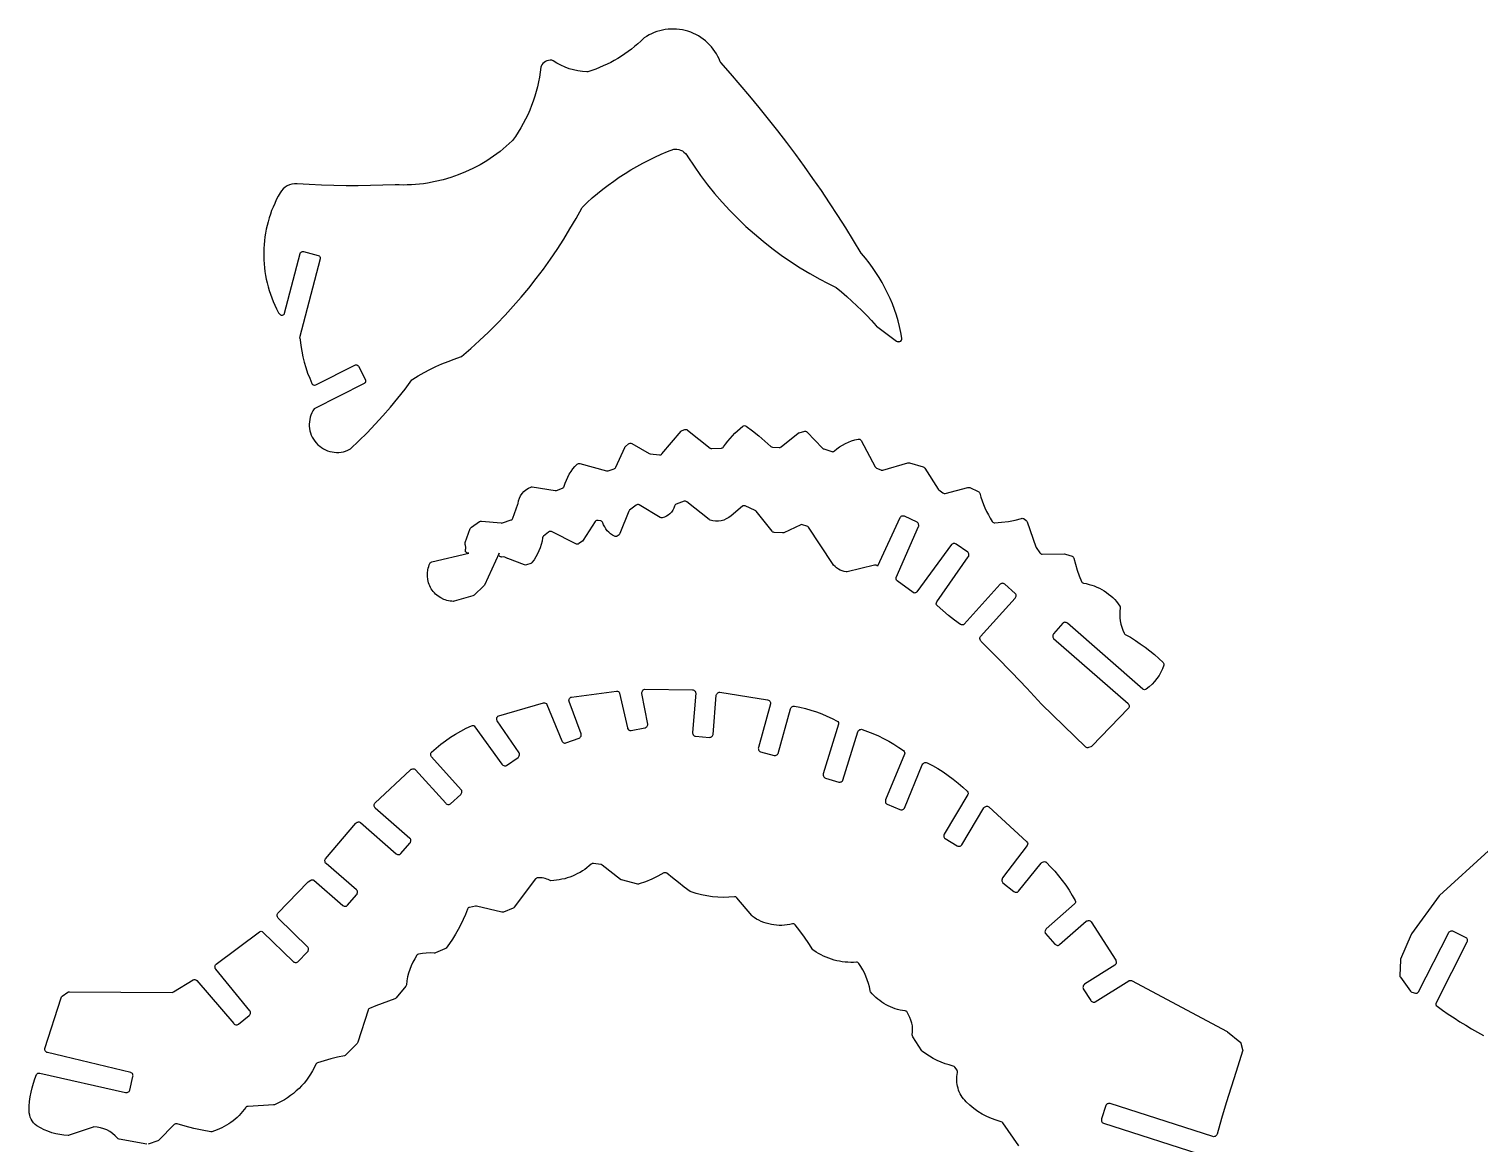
# Model space of a CAD drawing. Header units: millimetres. Extents: x -589 to -2, y 2 to 749.
# Drawn here: x -577.6 to -366.5, y 566.7 to 728.9 of the extents above; entities that cross this region are included whole.
import ezdxf

# ---------------------------------------------------------------- set-up
doc = ezdxf.new("R2010")
doc.units = ezdxf.units.MM
doc.header["$MEASUREMENT"] = 0

msp = doc.modelspace()

# ---------------------------------------------------------------- linework, layer by layer
for points in [[(-477.06, 724.16), (-477.22, 724.56), (-477.4, 724.93), (-477.6, 725.3), (-477.82, 725.65), (-478.06, 725.99), (-478.32, 726.32), (-478.6, 726.63), (-478.89, 726.92), (-479.2, 727.19), (-479.52, 727.45), (-479.86, 727.69), (-480.21, 727.91), (-480.58, 728.11), (-480.96, 728.29), (-481.34, 728.45), (-481.74, 728.59), (-482.15, 728.7), (-482.56, 728.79), (-482.98, 728.86), (-483.39, 728.9), (-483.81, 728.92), (-484.22, 728.92), (-484.63, 728.89), (-485.04, 728.84), (-485.45, 728.76), (-485.85, 728.67), (-486.25, 728.55), (-486.64, 728.41), (-487.03, 728.24), (-487.4, 728.05), (-487.77, 727.85), (-488.12, 727.62), (-488.17, 727.57), (-488.6, 727.15), (-489.05, 726.75), (-489.5, 726.36), (-489.97, 725.99), (-490.45, 725.63), (-490.94, 725.29), (-491.43, 724.96), (-491.94, 724.64), (-492.46, 724.35), (-492.98, 724.06), (-493.52, 723.79), (-494.06, 723.54), (-494.61, 723.31), (-495.16, 723.09), (-495.73, 722.89), (-496.3, 722.7), (-496.44, 722.69), (-497.09, 722.74), (-497.75, 722.83), (-498.39, 722.96), (-499.02, 723.15), (-499.63, 723.37), (-500.23, 723.64), (-500.81, 723.95), (-501.37, 724.3), (-501.47, 724.34), (-501.56, 724.37), (-501.8, 724.37), (-502.04, 724.34), (-502.26, 724.27), (-502.47, 724.17), (-502.67, 724.05), (-502.84, 723.89), (-502.99, 723.71), (-503.11, 723.51), (-503.16, 723.37), (-503.25, 722.65), (-503.36, 721.93), (-503.49, 721.22), (-503.65, 720.52), (-503.82, 719.82), (-504.03, 719.13), (-504.25, 718.44), (-504.5, 717.77), (-504.77, 717.1), (-505.06, 716.44), (-505.38, 715.79), (-505.71, 715.15), (-506.07, 714.52), (-506.45, 713.91), (-506.85, 713.3), (-507.27, 712.71), (-507.31, 712.67), (-507.74, 712.27), (-508.18, 711.87), (-508.63, 711.49), (-509.09, 711.12), (-509.55, 710.76), (-510.03, 710.41), (-510.51, 710.08), (-511, 709.76), (-512, 709.16), (-513.03, 708.61), (-514.09, 708.12), (-515.16, 707.68), (-516.26, 707.3), (-517.38, 706.97), (-518.51, 706.71), (-519.66, 706.49), (-520.24, 706.41), (-520.82, 706.34), (-521.41, 706.29), (-521.99, 706.25), (-522.58, 706.23), (-523.17, 706.22), (-523.76, 706.23), (-524.36, 706.25), (-526.14, 706.18), (-527.92, 706.13), (-529.71, 706.12), (-531.5, 706.12), (-533.28, 706.15), (-535.06, 706.21), (-536.85, 706.29), (-538.63, 706.4), (-539, 706.39), (-539.36, 706.33), (-539.71, 706.23), (-540.04, 706.08), (-540.35, 705.89), (-540.63, 705.66), (-540.88, 705.39), (-541.1, 705.09), (-541.38, 704.58), (-541.64, 704.07), (-541.88, 703.55), (-542.11, 703.02), (-542.32, 702.49), (-542.51, 701.96), (-542.68, 701.42), (-542.84, 700.87), (-542.98, 700.33), (-543.1, 699.78), (-543.21, 699.22), (-543.29, 698.67), (-543.36, 698.11), (-543.41, 697.55), (-543.45, 696.99), (-543.47, 696.43), (-543.47, 695.87), (-543.45, 695.31), (-543.41, 694.75), (-543.36, 694.19), (-543.29, 693.63), (-543.2, 693.07), (-543.1, 692.52), (-542.98, 691.97), (-542.84, 691.42), (-542.68, 690.87), (-542.5, 690.33), (-542.31, 689.8), (-542.1, 689.26), (-541.87, 688.74), (-541.63, 688.22), (-541.36, 687.7), (-541.31, 687.64), (-541.12, 687.41), (-541.05, 687.34), (-540.95, 687.29), (-540.85, 687.26), (-540.73, 687.27), (-540.63, 687.31), (-540.54, 687.37), (-540.47, 687.46), (-540.43, 687.56), (-538.18, 696.24), (-538.1, 696.39), (-537.99, 696.5), (-537.83, 696.54), (-537.67, 696.53), (-535.56, 695.98), (-535.41, 695.91), (-535.35, 695.86), (-535.3, 695.79), (-535.27, 695.72), (-535.25, 695.64), (-535.25, 695.57), (-535.27, 695.49), (-538.28, 683.96), (-538.24, 683.91), (-538.18, 683.81), (-538.15, 683.7), (-538.06, 682.87), (-537.93, 682.05), (-537.77, 681.24), (-537.57, 680.44), (-537.34, 679.65), (-537.08, 678.86), (-536.78, 678.09), (-536.45, 677.33), (-536.41, 677.26), (-536.36, 677.2), (-536.3, 677.15), (-536.22, 677.12), (-536.15, 677.1), (-536.07, 677.09), (-535.91, 677.13), (-530.21, 680.02), (-530.14, 680.05), (-530.06, 680.06), (-529.98, 680.06), (-529.91, 680.05), (-529.77, 679.97), (-529.72, 679.92), (-529.67, 679.85), (-528.68, 677.89), (-528.65, 677.81), (-528.64, 677.73), (-528.66, 677.58), (-528.73, 677.45), (-528.79, 677.4), (-528.85, 677.36), (-536.14, 673.65), (-536.32, 673.36), (-536.48, 673.06), (-536.61, 672.75), (-536.71, 672.43), (-536.78, 672.1), (-536.83, 671.77), (-536.85, 671.44), (-536.84, 671.11), (-536.81, 670.78), (-536.75, 670.46), (-536.66, 670.14), (-536.55, 669.83), (-536.41, 669.52), (-536.24, 669.23), (-536.05, 668.95), (-535.83, 668.68), (-535.59, 668.43), (-535.33, 668.2), (-535.06, 668), (-534.78, 667.82), (-534.48, 667.67), (-534.17, 667.55), (-533.85, 667.45), (-533.53, 667.37), (-533.2, 667.33), (-532.87, 667.31), (-532.54, 667.31), (-532.21, 667.35), (-531.88, 667.41), (-531.55, 667.5), (-531.23, 667.62), (-530.92, 667.77), (-530.84, 667.82), (-529.63, 668.99), (-528.44, 670.18), (-527.27, 671.4), (-526.14, 672.64), (-525.04, 673.91), (-523.96, 675.21), (-522.91, 676.53), (-521.9, 677.87), (-521.8, 677.96), (-520.98, 678.47), (-520.14, 678.94), (-519.29, 679.39), (-518.42, 679.81), (-517.54, 680.2), (-516.65, 680.56), (-515.74, 680.9), (-514.83, 681.2), (-514.69, 681.28), (-513.36, 682.42), (-512.06, 683.59), (-510.79, 684.79), (-509.55, 686.02), (-508.34, 687.28), (-507.16, 688.57), (-506.01, 689.89), (-504.9, 691.23), (-503.82, 692.6), (-502.77, 693.99), (-501.75, 695.41), (-500.77, 696.86), (-499.82, 698.33), (-498.91, 699.82), (-498.03, 701.33), (-497.19, 702.87), (-497.13, 702.97), (-496.41, 703.66), (-495.67, 704.33), (-494.91, 704.98), (-494.14, 705.6), (-493.35, 706.21), (-492.55, 706.8), (-491.73, 707.36), (-490.9, 707.9), (-490.06, 708.42), (-489.2, 708.92), (-488.33, 709.4), (-487.45, 709.85), (-486.55, 710.29), (-485.64, 710.69), (-484.73, 711.08), (-483.8, 711.44), (-483.66, 711.46), (-483.36, 711.45), (-483.08, 711.4), (-482.81, 711.3), (-482.55, 711.17), (-482.32, 711.01), (-482.11, 710.81), (-481.93, 710.58), (-481.78, 710.33), (-480.86, 708.94), (-479.9, 707.59), (-478.9, 706.27), (-477.86, 704.99), (-476.78, 703.73), (-475.66, 702.52), (-474.5, 701.34), (-473.31, 700.2), (-472.08, 699.1), (-470.82, 698.03), (-469.52, 697.01), (-468.19, 696.02), (-466.83, 695.08), (-465.44, 694.18), (-464.02, 693.33), (-462.57, 692.51), (-461.43, 691.92), (-460.28, 691.34), (-460.19, 691.31), (-459.41, 690.66), (-458.64, 690), (-457.89, 689.33), (-457.15, 688.64), (-456.43, 687.94), (-455.72, 687.22), (-455.02, 686.49), (-454.34, 685.75), (-454.29, 685.7), (-451.38, 683.49), (-451.3, 683.45), (-451.22, 683.43), (-451.13, 683.42), (-451.04, 683.43), (-450.89, 683.46), (-450.76, 683.52), (-450.66, 683.63), (-450.6, 683.77), (-450.6, 683.92), (-450.76, 684.77), (-450.95, 685.62), (-451.17, 686.46), (-451.42, 687.28), (-451.7, 688.1), (-452, 688.91), (-452.33, 689.7), (-452.69, 690.49), (-453.08, 691.26), (-453.49, 692.01), (-453.93, 692.76), (-454.39, 693.48), (-454.88, 694.2), (-455.39, 694.89), (-455.93, 695.57), (-456.5, 696.23), (-456.55, 696.29), (-457.66, 698.14), (-458.79, 699.98), (-459.95, 701.8), (-461.13, 703.61), (-462.33, 705.4), (-463.55, 707.17), (-464.8, 708.93), (-466.07, 710.68), (-467.36, 712.41), (-468.67, 714.12), (-470, 715.81), (-471.36, 717.49), (-472.73, 719.15), (-474.13, 720.8), (-475.54, 722.43), (-476.98, 724.04), (-477.06, 724.16)], [(-513.41, 656.22), (-513.35, 656.33), (-513.26, 656.42), (-512.06, 657.24), (-511.93, 657.28), (-511.79, 657.29), (-508.9, 657.04), (-508.81, 657.03), (-508.72, 657.05), (-507.47, 657.48), (-507.39, 657.51), (-507.32, 657.57), (-507.26, 657.63), (-507.22, 657.72), (-506.49, 659.77), (-506.46, 659.86), (-506.4, 660.26), (-506.27, 660.64), (-506.1, 661), (-505.88, 661.33), (-505.61, 661.62), (-505.31, 661.88), (-504.97, 662.09), (-504.6, 662.25), (-504.5, 662.28), (-504.4, 662.28), (-501.06, 661.76), (-500.95, 661.76), (-500.85, 661.79), (-499.99, 662.13), (-499.9, 662.17), (-499.83, 662.23), (-499.78, 662.3), (-499.75, 662.39), (-499.61, 662.84), (-499.44, 663.29), (-499.24, 663.71), (-499.01, 664.13), (-498.76, 664.52), (-498.48, 664.9), (-498.18, 665.26), (-497.85, 665.6), (-497.76, 665.66), (-497.66, 665.7), (-497.56, 665.71), (-497.46, 665.69), (-493.6, 664.62), (-493.48, 664.61), (-493.36, 664.63), (-492.48, 664.92), (-492.41, 664.96), (-492.34, 665), (-492.29, 665.06), (-492.24, 665.14), (-490.95, 668), (-490.91, 668.08), (-490.85, 668.15), (-490.39, 668.55), (-490.28, 668.62), (-490.16, 668.65), (-490.04, 668.64), (-489.92, 668.59), (-487.39, 667.13), (-487.23, 667.08), (-485.89, 666.94), (-485.79, 666.94), (-485.69, 666.97), (-485.61, 667.01), (-485.54, 667.08), (-482.74, 670.38), (-482.66, 670.44), (-482.58, 670.49), (-482.21, 670.62), (-482.11, 670.64), (-482.01, 670.64), (-481.91, 670.62), (-481.82, 670.57), (-478.53, 667.93), (-478.4, 667.87), (-478.33, 667.86), (-478.25, 667.86), (-476.87, 667.95), (-476.78, 667.96), (-476.7, 667.99), (-476.62, 668.04), (-476.57, 668.11), (-476.27, 668.53), (-475.95, 668.95), (-475.62, 669.35), (-475.28, 669.73), (-474.92, 670.1), (-474.54, 670.46), (-474.16, 670.8), (-473.76, 671.13), (-473.64, 671.2), (-473.51, 671.22), (-473.38, 671.2), (-473.27, 671.15), (-472.34, 670.44), (-471.43, 669.71), (-470.55, 668.95), (-469.69, 668.17), (-469.58, 668.1), (-469.45, 668.06), (-468.48, 668), (-468.33, 668.02), (-468.26, 668.05), (-468.2, 668.1), (-465.73, 670.1), (-465.66, 670.15), (-465.58, 670.18), (-464.76, 670.38), (-464.66, 670.39), (-464.56, 670.37), (-464.46, 670.33), (-464.38, 670.26), (-462.15, 667.91), (-462.08, 667.85), (-461.99, 667.81), (-460.83, 667.43), (-460.73, 667.41), (-460.62, 667.42), (-460.53, 667.46), (-460.44, 667.52), (-460.06, 667.83), (-459.67, 668.11), (-459.25, 668.37), (-458.82, 668.6), (-458.38, 668.8), (-457.93, 668.98), (-457.46, 669.13), (-456.99, 669.24), (-456.86, 669.25), (-456.73, 669.22), (-456.63, 669.15), (-456.55, 669.04), (-454.49, 665.21), (-454.41, 665.11), (-454.3, 665.04), (-453.7, 664.76), (-453.63, 664.73), (-453.56, 664.72), (-453.41, 664.73), (-449.76, 665.79), (-449.64, 665.81), (-449.53, 665.79), (-447.5, 665.19), (-447.43, 665.16), (-447.36, 665.13), (-447.26, 665.02), (-445.35, 661.97), (-445.26, 661.87), (-444.64, 661.41), (-444.56, 661.36), (-444.48, 661.33), (-444.39, 661.32), (-444.3, 661.33), (-441.01, 662.19), (-440.88, 662.21), (-440.75, 662.18), (-439.5, 661.61), (-439.42, 661.57), (-439.35, 661.51), (-439.3, 661.44), (-439.26, 661.36), (-439.11, 660.81), (-438.94, 660.28), (-438.74, 659.75), (-438.53, 659.23), (-438.29, 658.72), (-438.03, 658.22), (-437.76, 657.73), (-437.46, 657.25), (-437.39, 657.17), (-437.3, 657.11), (-437.2, 657.08), (-437.09, 657.07), (-436.1, 657.14), (-435.12, 657.27), (-434.15, 657.46), (-433.19, 657.7), (-433.09, 657.72), (-433, 657.71), (-432.91, 657.68), (-432.82, 657.63), (-432.52, 657.39), (-432.44, 657.31), (-432.38, 657.2), (-431.11, 653.56), (-431.07, 653.47), (-430.52, 652.68), (-430.45, 652.6), (-430.37, 652.55), (-430.28, 652.51), (-430.19, 652.5), (-426.95, 652.54), (-426.82, 652.51), (-425.85, 652.2), (-425.76, 652.15), (-425.68, 652.08), (-425.62, 652), (-425.59, 651.91), (-425.37, 651.04), (-425.11, 650.19), (-424.81, 649.35), (-424.47, 648.52), (-424.42, 648.43), (-424.36, 648.36), (-424.27, 648.31), (-424.18, 648.28), (-423.78, 648.21), (-423.38, 648.11), (-423, 648), (-422.62, 647.87), (-422.25, 647.72), (-421.88, 647.55), (-421.53, 647.37), (-421.19, 647.16), (-420.86, 646.94), (-420.54, 646.7), (-420.23, 646.45), (-419.93, 646.18), (-419.65, 645.89), (-419.39, 645.59), (-419.14, 645.27), (-418.9, 644.94), (-418.86, 644.88), (-418.84, 644.81), (-418.84, 644.66), (-418.89, 644.19), (-418.91, 643.72), (-418.89, 643.26), (-418.84, 642.79), (-418.75, 642.33), (-418.63, 641.88), (-418.47, 641.43), (-418.28, 641), (-418.21, 640.9), (-418.12, 640.82), (-417.37, 640.4), (-416.64, 639.95), (-415.92, 639.47), (-415.23, 638.98), (-414.54, 638.45), (-413.88, 637.91), (-413.24, 637.34), (-412.61, 636.75), (-412.55, 636.66), (-412.51, 636.56), (-412.49, 636.45), (-412.51, 636.35), (-412.7, 635.83), (-412.93, 635.33), (-413.2, 634.85), (-413.51, 634.39), (-413.84, 633.97), (-414.22, 633.57), (-414.62, 633.2), (-415.06, 632.86), (-415.18, 632.8), (-415.31, 632.78), (-415.44, 632.81), (-415.55, 632.88), (-426.51, 642.46), (-426.6, 642.52), (-426.7, 642.56), (-426.84, 642.58), (-426.94, 642.59), (-427.04, 642.57), (-427.13, 642.52), (-427.2, 642.46), (-428.54, 640.92), (-428.6, 640.83), (-428.64, 640.73), (-428.65, 640.62), (-428.66, 640.51), (-428.64, 640.41), (-428.6, 640.31), (-428.53, 640.23), (-417.7, 630.78), (-417.63, 630.69), (-417.59, 630.59), (-417.54, 630.46), (-417.53, 630.36), (-417.54, 630.25), (-417.58, 630.16), (-417.64, 630.07), (-422.97, 624.58), (-423.03, 624.53), (-423.11, 624.49), (-423.44, 624.35), (-423.55, 624.33), (-423.66, 624.33), (-423.77, 624.37), (-423.86, 624.44), (-430.29, 630.68), (-432.45, 633), (-434.64, 635.3), (-436.85, 637.57), (-439.1, 639.81), (-439.15, 639.88), (-439.18, 639.96), (-439.23, 640.1), (-439.26, 640.21), (-439.25, 640.31), (-439.22, 640.41), (-439.16, 640.51), (-434.12, 646.09), (-434.06, 646.18), (-434.02, 646.28), (-433.99, 646.4), (-433.99, 646.5), (-434.01, 646.6), (-434.05, 646.69), (-434.12, 646.77), (-435.62, 648.13), (-435.71, 648.19), (-435.82, 648.23), (-435.93, 648.25), (-436.04, 648.26), (-436.14, 648.24), (-436.23, 648.2), (-436.31, 648.13), (-441.54, 642.33), (-441.66, 642.24), (-441.79, 642.2), (-441.93, 642.2), (-442.07, 642.26), (-442.96, 642.9), (-443.83, 643.58), (-444.67, 644.29), (-445.48, 645.03), (-445.57, 645.15), (-445.61, 645.28), (-445.6, 645.42), (-445.53, 645.56), (-440.95, 652.12), (-440.89, 652.22), (-440.87, 652.32), (-440.86, 652.44), (-440.87, 652.54), (-440.9, 652.64), (-440.96, 652.73), (-441.04, 652.8), (-442.7, 653.96), (-442.79, 654.01), (-442.89, 654.04), (-443.03, 654.04), (-443.13, 654.04), (-443.22, 654.01), (-443.31, 653.96), (-443.38, 653.89), (-448.42, 647.01), (-448.53, 646.91), (-448.67, 646.86), (-448.75, 646.85), (-448.83, 646.86), (-448.91, 646.89), (-448.97, 646.93), (-451.29, 648.62), (-451.39, 648.72), (-451.45, 648.84), (-451.46, 648.98), (-451.43, 649.11), (-448.19, 656.51), (-448.16, 656.6), (-448.16, 656.71), (-448.18, 656.83), (-448.2, 656.93), (-448.25, 657.02), (-448.32, 657.1), (-448.41, 657.15), (-450.25, 658.01), (-450.34, 658.04), (-450.45, 658.04), (-450.57, 658.03), (-450.68, 658.01), (-450.76, 657.96), (-450.84, 657.89), (-450.89, 657.8), (-454.17, 650.75), (-454.28, 650.84), (-454.35, 650.88), (-454.43, 650.91), (-454.52, 650.91), (-454.61, 650.9), (-458.57, 649.95), (-458.7, 649.94), (-459.01, 649.99), (-459.3, 650.07), (-459.59, 650.18), (-459.85, 650.32), (-460.11, 650.49), (-460.34, 650.69), (-460.55, 650.91), (-460.73, 651.16), (-464.22, 656.42), (-464.31, 656.53), (-464.43, 656.59), (-465.06, 656.78), (-465.21, 656.8), (-465.34, 656.76), (-467.8, 655.62), (-467.89, 655.59), (-468, 655.59), (-469.22, 655.67), (-469.31, 655.69), (-469.38, 655.72), (-469.45, 655.76), (-469.51, 655.83), (-471.82, 658.74), (-471.88, 658.81), (-471.97, 658.86), (-473.42, 659.52), (-473.52, 659.55), (-473.63, 659.55), (-473.74, 659.52), (-473.83, 659.47), (-475.48, 658.09), (-475.81, 657.84), (-476.16, 657.63), (-476.53, 657.47), (-476.92, 657.36), (-477.31, 657.3), (-477.72, 657.3), (-478.12, 657.35), (-478.52, 657.45), (-478.59, 657.48), (-478.65, 657.53), (-481.91, 660.13), (-482, 660.19), (-482.1, 660.21), (-482.2, 660.22), (-482.3, 660.2), (-483.46, 659.76), (-483.54, 659.72), (-483.61, 659.66), (-483.66, 659.58), (-483.7, 659.49), (-483.81, 659.18), (-483.96, 658.89), (-484.14, 658.62), (-484.36, 658.39), (-484.61, 658.18), (-484.88, 658.01), (-485.18, 657.87), (-485.5, 657.78), (-485.65, 657.78), (-485.79, 657.83), (-488.85, 659.67), (-488.96, 659.71), (-489.08, 659.72), (-489.2, 659.69), (-489.3, 659.63), (-490.24, 658.89), (-490.3, 658.82), (-490.35, 658.74), (-491.64, 655.5), (-491.69, 655.4), (-491.77, 655.32), (-492.04, 655.13), (-492.14, 655.08), (-492.24, 655.06), (-492.35, 655.07), (-492.45, 655.11), (-492.74, 655.28), (-493.01, 655.47), (-493.25, 655.69), (-493.48, 655.92), (-493.68, 656.18), (-493.86, 656.46), (-494.01, 656.75), (-494.13, 657.06), (-494.18, 657.15), (-494.24, 657.23), (-494.33, 657.29), (-494.42, 657.33), (-494.81, 657.41), (-494.93, 657.42), (-495.04, 657.39), (-495.14, 657.33), (-495.23, 657.24), (-496.99, 654.53), (-497.09, 654.41), (-497.64, 654.04), (-497.74, 653.98), (-497.85, 653.96), (-497.95, 653.97), (-498.06, 654), (-501.6, 655.78), (-501.71, 655.81), (-501.83, 655.81), (-501.93, 655.78), (-502.03, 655.72), (-502.75, 655.12), (-502.84, 655.01), (-502.89, 654.87), (-502.98, 654.38), (-503.1, 653.91), (-503.25, 653.44), (-503.43, 652.98), (-503.64, 652.54), (-503.88, 652.11), (-504.14, 651.69), (-504.44, 651.29), (-504.52, 651.21), (-504.62, 651.15), (-505.23, 650.94), (-505.37, 650.92), (-505.51, 650.94), (-507.93, 651.86), (-508, 651.89), (-508.19, 651.99), (-508.39, 652.06), (-508.6, 652.09), (-508.82, 652.08), (-508.92, 652.09), (-509.02, 652.12), (-509.11, 652.17), (-509.19, 652.25), (-509.24, 652.34), (-509.26, 652.44), (-509.26, 652.55), (-509.22, 652.65), (-511.37, 648.01), (-511.45, 647.89), (-512.86, 646.54), (-512.94, 646.48), (-513.03, 646.44), (-515.74, 645.66), (-515.79, 645.64), (-515.85, 645.63), (-516.1, 645.64), (-516.34, 645.67), (-516.58, 645.71), (-516.82, 645.77), (-517.05, 645.84), (-517.27, 645.92), (-517.7, 646.13), (-518.1, 646.39), (-518.47, 646.7), (-518.64, 646.87), (-518.8, 647.05), (-518.95, 647.24), (-519.09, 647.45), (-519.21, 647.66), (-519.32, 647.88), (-519.41, 648.1), (-519.49, 648.33), (-519.6, 648.8), (-519.66, 649.28), (-519.66, 649.75), (-519.59, 650.23), (-519.54, 650.47), (-519.47, 650.7), (-519.39, 650.93), (-519.29, 651.15), (-519.24, 651.23), (-519.18, 651.29), (-519.11, 651.34), (-519.03, 651.37), (-513.65, 652.65), (-513.75, 652.64), (-513.85, 652.66), (-513.94, 652.71), (-514.02, 652.78), (-514.09, 652.86), (-514.12, 652.96), (-514.13, 653.06), (-514.11, 653.17), (-514.07, 653.35), (-514.06, 653.54), (-514.09, 653.74), (-514.14, 653.92), (-514.16, 654.05), (-514.14, 654.19), (-513.41, 656.22)], [(-513.23, 627.53), (-513.09, 627.56), (-512.96, 627.55), (-512.84, 627.5), (-512.74, 627.4), (-508.82, 621.92), (-508.75, 621.85), (-508.66, 621.8), (-508.54, 621.74), (-508.45, 621.71), (-508.34, 621.7), (-508.24, 621.72), (-508.15, 621.77), (-506.46, 622.9), (-506.39, 622.98), (-506.33, 623.07), (-506.28, 623.18), (-506.25, 623.28), (-506.24, 623.39), (-506.27, 623.49), (-506.31, 623.58), (-509.49, 628.26), (-509.54, 628.37), (-509.56, 628.5), (-509.56, 628.61), (-509.54, 628.74), (-509.48, 628.85), (-509.39, 628.94), (-509.27, 628.99), (-502.75, 630.85), (-502.6, 630.87), (-502.46, 630.83), (-502.35, 630.75), (-502.27, 630.63), (-500.11, 625.35), (-500.06, 625.26), (-500, 625.18), (-499.89, 625.1), (-499.8, 625.04), (-499.7, 625.01), (-499.6, 625.01), (-499.5, 625.03), (-497.59, 625.74), (-497.5, 625.79), (-497.43, 625.86), (-497.34, 625.95), (-497.29, 626.04), (-497.26, 626.15), (-497.26, 626.25), (-497.28, 626.36), (-499.03, 631.07), (-499.06, 631.18), (-499.04, 631.3), (-499.02, 631.41), (-498.97, 631.52), (-498.89, 631.61), (-498.79, 631.68), (-498.68, 631.71), (-492.15, 632.58), (-492, 632.57), (-491.87, 632.51), (-491.77, 632.41), (-491.71, 632.28), (-490.56, 627.24), (-490.53, 627.15), (-490.48, 627.07), (-490.39, 626.96), (-490.31, 626.9), (-490.21, 626.85), (-490.11, 626.83), (-490.01, 626.84), (-488.02, 627.21), (-487.91, 627.25), (-487.82, 627.31), (-487.73, 627.4), (-487.66, 627.48), (-487.62, 627.57), (-487.6, 627.67), (-487.6, 627.77), (-488.46, 632.25), (-488.47, 632.37), (-488.43, 632.49), (-488.38, 632.59), (-488.33, 632.7), (-488.24, 632.77), (-488.14, 632.83), (-488.02, 632.84), (-481.1, 632.76), (-480.99, 632.74), (-480.89, 632.69), (-480.79, 632.62), (-480.71, 632.55), (-480.66, 632.47), (-480.63, 632.37), (-480.62, 632.27), (-481.08, 626.56), (-481.07, 626.45), (-481.04, 626.34), (-480.99, 626.23), (-480.93, 626.14), (-480.85, 626.07), (-480.76, 626.03), (-480.65, 626), (-478.63, 625.84), (-478.53, 625.85), (-478.43, 625.88), (-478.32, 625.94), (-478.23, 626), (-478.16, 626.07), (-478.11, 626.16), (-478.09, 626.27), (-477.64, 631.96), (-477.61, 632.06), (-477.56, 632.15), (-477.5, 632.25), (-477.42, 632.33), (-477.32, 632.39), (-477.22, 632.42), (-477.11, 632.42), (-470.15, 631.3), (-470.04, 631.26), (-469.94, 631.19), (-469.85, 631.11), (-469.79, 631.02), (-469.75, 630.92), (-469.73, 630.82), (-469.75, 630.72), (-471.49, 624.38), (-471.51, 624.27), (-471.5, 624.16), (-471.46, 624.04), (-471.42, 623.94), (-471.36, 623.86), (-471.27, 623.8), (-471.17, 623.76), (-469.22, 623.22), (-469.12, 623.21), (-469.02, 623.22), (-468.89, 623.26), (-468.8, 623.29), (-468.72, 623.35), (-468.65, 623.43), (-468.62, 623.52), (-466.83, 630), (-466.79, 630.09), (-466.73, 630.17), (-466.61, 630.27), (-466.54, 630.34), (-466.45, 630.38), (-466.36, 630.4), (-466.26, 630.39), (-465.45, 630.22), (-464.64, 630.03), (-463.85, 629.8), (-463.06, 629.55), (-462.28, 629.26), (-461.52, 628.94), (-460.76, 628.6), (-460.02, 628.22), (-459.92, 628.13), (-459.85, 628.02), (-459.82, 627.89), (-459.83, 627.75), (-462.05, 620.54), (-462.06, 620.44), (-462.05, 620.33), (-462.03, 620.21), (-461.99, 620.11), (-461.93, 620.03), (-461.85, 619.96), (-461.75, 619.92), (-459.81, 619.33), (-459.71, 619.31), (-459.61, 619.33), (-459.48, 619.35), (-459.38, 619.39), (-459.3, 619.45), (-459.23, 619.53), (-459.19, 619.63), (-457.04, 626.63), (-456.99, 626.74), (-456.91, 626.82), (-456.8, 626.92), (-456.71, 626.98), (-456.61, 627.01), (-456.51, 627.02), (-456.41, 627), (-455.61, 626.71), (-454.82, 626.4), (-454.04, 626.05), (-453.28, 625.68), (-452.53, 625.28), (-451.79, 624.85), (-451.07, 624.39), (-450.37, 623.91), (-450.28, 623.81), (-450.22, 623.69), (-450.21, 623.56), (-450.23, 623.42), (-452.99, 616.74), (-453.02, 616.64), (-453.02, 616.54), (-453.01, 616.42), (-452.98, 616.31), (-452.92, 616.23), (-452.85, 616.15), (-452.75, 616.1), (-450.89, 615.33), (-450.78, 615.3), (-450.68, 615.31), (-450.56, 615.32), (-450.46, 615.35), (-450.37, 615.4), (-450.3, 615.47), (-450.25, 615.56), (-447.64, 621.87), (-447.58, 621.97), (-447.49, 622.05), (-447.36, 622.14), (-447.27, 622.19), (-447.16, 622.21), (-447.06, 622.2), (-446.96, 622.16), (-446.16, 621.74), (-445.38, 621.29), (-444.61, 620.81), (-443.87, 620.3), (-443.15, 619.76), (-442.44, 619.2), (-441.76, 618.62), (-441.1, 618), (-441.02, 617.89), (-440.98, 617.76), (-440.98, 617.63), (-441.04, 617.51), (-444.46, 611.78), (-444.51, 611.68), (-444.53, 611.58), (-444.53, 611.45), (-444.51, 611.35), (-444.47, 611.25), (-444.41, 611.17), (-444.33, 611.11), (-442.59, 610.07), (-442.49, 610.02), (-442.38, 610), (-442.26, 610), (-442.15, 610.02), (-442.06, 610.06), (-441.97, 610.12), (-441.91, 610.2), (-438.68, 615.58), (-438.61, 615.68), (-438.52, 615.75), (-438.42, 615.8), (-438.3, 615.83), (-438.18, 615.83), (-438.06, 615.79), (-437.96, 615.72), (-432.43, 610.63), (-432.34, 610.51), (-432.3, 610.38), (-432.32, 610.23), (-432.38, 610.1), (-435.96, 605.38), (-436.01, 605.29), (-436.03, 605.19), (-436.06, 605.06), (-436.06, 604.96), (-436.04, 604.86), (-435.98, 604.76), (-435.91, 604.69), (-434.33, 603.41), (-434.24, 603.36), (-434.14, 603.34), (-434.02, 603.31), (-433.91, 603.31), (-433.81, 603.34), (-433.73, 603.39), (-433.65, 603.46), (-430.33, 607.56), (-430.24, 607.64), (-430.14, 607.7), (-429.99, 607.73), (-429.88, 607.76), (-429.78, 607.75), (-429.67, 607.71), (-429.58, 607.65), (-428.97, 607.02), (-428.38, 606.38), (-427.82, 605.71), (-427.28, 605.03), (-426.77, 604.32), (-426.28, 603.59), (-425.82, 602.85), (-425.39, 602.09), (-425.35, 601.96), (-425.35, 601.83), (-425.39, 601.71), (-425.48, 601.61), (-429.62, 597.96), (-429.69, 597.88), (-429.74, 597.78), (-429.79, 597.67), (-429.8, 597.56), (-429.79, 597.46), (-429.76, 597.36), (-429.7, 597.28), (-428.35, 595.75), (-428.28, 595.68), (-428.19, 595.63), (-428.06, 595.6), (-427.96, 595.58), (-427.86, 595.58), (-427.76, 595.62), (-427.67, 595.68), (-423.8, 599.09), (-423.7, 599.14), (-423.59, 599.17), (-423.46, 599.19), (-423.35, 599.19), (-423.24, 599.16), (-423.15, 599.1), (-423.07, 599.02), (-419.5, 593.4), (-419.46, 593.31), (-419.44, 593.22), (-419.43, 593.08), (-419.43, 592.97), (-419.46, 592.86), (-419.52, 592.77), (-419.61, 592.7), (-424.03, 589.92), (-424.11, 589.85), (-424.17, 589.77), (-424.23, 589.65), (-424.26, 589.56), (-424.27, 589.45), (-424.26, 589.35), (-424.22, 589.25), (-423.12, 587.55), (-423.06, 587.47), (-422.98, 587.4), (-422.86, 587.34), (-422.76, 587.3), (-422.66, 587.3), (-422.56, 587.31), (-422.47, 587.36), (-417.61, 590.42), (-417.52, 590.47), (-417.41, 590.48), (-417.31, 590.47), (-417.21, 590.44), (-403.29, 583.03), (-403.23, 582.99), (-401.44, 581.55), (-401.35, 581.47), (-401.3, 581.36), (-401.03, 580.42), (-401.02, 580.31), (-401.03, 580.19), (-401.99, 577.23), (-403.41, 572.67), (-404.09, 570.39), (-404.76, 568.1), (-404.81, 568), (-404.88, 567.92), (-404.97, 567.83), (-405.05, 567.77), (-405.15, 567.74), (-405.25, 567.73), (-405.36, 567.74), (-420.32, 572.56), (-420.42, 572.57), (-420.53, 572.56), (-420.65, 572.53), (-420.75, 572.5), (-420.83, 572.44), (-420.9, 572.36), (-420.95, 572.27), (-421.57, 570.34), (-421.59, 570.23), (-421.57, 570.13), (-421.55, 570), (-421.51, 569.9), (-421.45, 569.82), (-421.37, 569.75), (-421.28, 569.71), (-406.19, 564.86)], [(-560.48, 566.64), (-564.53, 567.38), (-564.67, 567.43), (-564.77, 567.52), (-565.11, 567.88), (-565.48, 568.2), (-565.87, 568.48), (-566.3, 568.72), (-566.75, 568.9), (-567.21, 569.04), (-567.69, 569.13), (-568.19, 569.17), (-568.31, 569.14), (-571.8, 567.95), (-571.88, 567.93), (-571.95, 567.93), (-572.56, 567.97), (-573.15, 568.05), (-573.74, 568.17), (-574.32, 568.32), (-574.88, 568.52), (-575.43, 568.75), (-575.97, 569.02), (-576.49, 569.32), (-576.74, 569.53), (-576.96, 569.76), (-577.15, 570.02), (-577.31, 570.29), (-577.44, 570.58), (-577.53, 570.89), (-577.6, 571.2), (-577.62, 571.52), (-577.6, 572.2), (-577.54, 572.87), (-577.45, 573.54), (-577.33, 574.2), (-577.18, 574.85), (-576.99, 575.5), (-576.78, 576.14), (-576.53, 576.77), (-576.45, 576.88), (-576.34, 576.96), (-576.21, 577), (-576.07, 576.99), (-563.58, 574.18), (-563.47, 574.17), (-563.36, 574.18), (-563.25, 574.22), (-563.15, 574.27), (-563.07, 574.33), (-563.01, 574.41), (-562.97, 574.51), (-562.51, 576.49), (-562.49, 576.59), (-562.51, 576.69), (-562.54, 576.82), (-562.59, 576.91), (-562.65, 576.99), (-562.74, 577.05), (-562.83, 577.08), (-574.94, 579.97), (-575.05, 580.01), (-575.14, 580.08), (-575.22, 580.17), (-575.29, 580.25), (-575.33, 580.35), (-575.34, 580.46), (-575.32, 580.57), (-572.95, 587.95), (-572.89, 588.07), (-572.8, 588.16), (-571.98, 588.75), (-571.86, 588.8), (-571.74, 588.81), (-556.81, 588.74), (-556.7, 588.76), (-556.6, 588.81), (-553.75, 590.55), (-553.61, 590.6), (-553.48, 590.6), (-553.34, 590.56), (-553.23, 590.47), (-547.83, 584.19), (-547.76, 584.12), (-547.66, 584.07), (-547.54, 584.02), (-547.44, 584), (-547.34, 584.01), (-547.24, 584.04), (-547.15, 584.1), (-545.57, 585.38), (-545.51, 585.46), (-545.46, 585.55), (-545.41, 585.67), (-545.39, 585.78), (-545.4, 585.88), (-545.43, 585.98), (-545.48, 586.06), (-550.46, 592.12), (-550.52, 592.22), (-550.55, 592.33), (-550.56, 592.45), (-550.57, 592.56), (-550.54, 592.67), (-550.49, 592.76), (-550.41, 592.84), (-544.11, 597.55), (-543.98, 597.61), (-543.85, 597.63), (-543.71, 597.59), (-543.59, 597.52), (-539.2, 593.21), (-539.11, 593.15), (-539.01, 593.11), (-538.88, 593.08), (-538.78, 593.07), (-538.68, 593.08), (-538.59, 593.12), (-538.5, 593.18), (-537.09, 594.63), (-537.03, 594.72), (-536.99, 594.82), (-536.95, 594.95), (-536.94, 595.05), (-536.96, 595.15), (-537, 595.24), (-537.07, 595.32), (-541.38, 599.53), (-541.44, 599.62), (-541.48, 599.72), (-541.52, 599.86), (-541.53, 599.96), (-541.52, 600.06), (-541.48, 600.15), (-541.41, 600.24), (-537.04, 604.77), (-536.99, 604.82), (-536.64, 605.06), (-536.52, 605.12), (-536.39, 605.13), (-536.27, 605.11), (-536.16, 605.04), (-531.97, 601.4), (-531.88, 601.34), (-531.79, 601.3), (-531.66, 601.27), (-531.55, 601.27), (-531.45, 601.29), (-531.36, 601.34), (-531.28, 601.41), (-529.95, 602.95), (-529.89, 603.03), (-529.86, 603.14), (-529.84, 603.26), (-529.83, 603.36), (-529.85, 603.46), (-529.9, 603.56), (-529.96, 603.64), (-534.4, 607.48), (-534.47, 607.56), (-534.52, 607.65), (-534.55, 607.76), (-534.57, 607.86), (-534.57, 607.96), (-534.54, 608.06), (-534.48, 608.15), (-530.06, 613.35), (-529.98, 613.43), (-529.89, 613.48), (-529.77, 613.52), (-529.67, 613.53), (-529.57, 613.53), (-529.47, 613.5), (-529.38, 613.44), (-524.2, 608.91), (-524.12, 608.85), (-524.02, 608.82), (-523.9, 608.79), (-523.79, 608.79), (-523.69, 608.81), (-523.6, 608.86), (-523.52, 608.93), (-522.19, 610.46), (-522.13, 610.54), (-522.1, 610.65), (-522.07, 610.76), (-522.07, 610.87), (-522.09, 610.97), (-522.13, 611.06), (-522.2, 611.14), (-527.25, 615.56), (-527.32, 615.64), (-527.37, 615.74), (-527.4, 615.85), (-527.42, 615.96), (-527.41, 616.07), (-527.37, 616.17), (-527.3, 616.25), (-522.1, 621.14), (-522.01, 621.2), (-521.9, 621.24), (-521.78, 621.25), (-521.68, 621.26), (-521.58, 621.25), (-521.49, 621.2), (-521.41, 621.14), (-516.98, 616.25), (-516.91, 616.18), (-516.81, 616.14), (-516.68, 616.09), (-516.58, 616.07), (-516.48, 616.08), (-516.39, 616.12), (-516.3, 616.18), (-514.8, 617.54), (-514.73, 617.61), (-514.68, 617.71), (-514.64, 617.84), (-514.63, 617.94), (-514.64, 618.04), (-514.67, 618.13), (-514.73, 618.22), (-519.06, 623), (-519.12, 623.09), (-519.15, 623.19), (-519.18, 623.35), (-519.18, 623.45), (-519.16, 623.54), (-519.12, 623.63), (-519.05, 623.71), (-518.39, 624.29), (-517.72, 624.84), (-517.02, 625.36), (-516.3, 625.86), (-515.56, 626.32), (-514.8, 626.75), (-514.02, 627.16), (-513.23, 627.53)], [(-365.28, 609.33), (-372.37, 602.83), (-372.43, 602.77), (-376.44, 597.24), (-376.49, 597.16), (-378.05, 593.55), (-378.08, 593.47), (-378.08, 593.4), (-378.15, 591.18), (-378.14, 591.04), (-378.08, 590.93), (-376.63, 588.91), (-376.53, 588.82), (-376.42, 588.76), (-375.9, 588.61), (-375.76, 588.6), (-375.63, 588.63), (-375.52, 588.7), (-375.43, 588.81), (-371.04, 597.44), (-370.98, 597.53), (-370.9, 597.6), (-370.81, 597.65), (-370.71, 597.67), (-370.58, 597.68), (-370.48, 597.67), (-370.38, 597.63), (-368.57, 596.71), (-368.48, 596.65), (-368.41, 596.57), (-368.36, 596.48), (-368.34, 596.37), (-368.34, 596.26), (-368.35, 596.15), (-368.39, 596.04), (-372.87, 587.22), (-372.92, 587.09), (-372.91, 586.95), (-372.85, 586.82), (-372.75, 586.72), (-371.93, 586.14), (-371.11, 585.57), (-370.27, 585.01), (-369.43, 584.47), (-368.58, 583.94), (-367.72, 583.43), (-366.85, 582.93), (-365.97, 582.45)], [(-433.6, 566.4), (-434.39, 567.5), (-435.16, 568.62), (-435.91, 569.75), (-436.02, 569.86), (-436.16, 569.92), (-436.88, 570.12), (-437.58, 570.37), (-438.26, 570.66), (-438.92, 571), (-439.55, 571.39), (-440.15, 571.83), (-440.73, 572.3), (-441.26, 572.82), (-441.47, 573.04), (-441.66, 573.26), (-441.83, 573.49), (-441.99, 573.74), (-442.13, 573.99), (-442.26, 574.25), (-442.36, 574.52), (-442.45, 574.79), (-442.53, 575.07), (-442.58, 575.35), (-442.62, 575.64), (-442.64, 575.93), (-442.64, 576.22), (-442.63, 576.51), (-442.59, 576.8), (-442.54, 577.09), (-442.52, 577.17), (-442.53, 577.25), (-442.55, 577.33), (-442.59, 577.41), (-442.9, 577.84), (-442.94, 577.9), (-443, 577.95), (-443.13, 578.01), (-443.74, 578.17), (-444.33, 578.36), (-444.92, 578.58), (-445.49, 578.83), (-446.05, 579.11), (-446.59, 579.43), (-447.11, 579.77), (-447.61, 580.14), (-447.67, 580.19), (-447.71, 580.24), (-449.04, 582.27), (-449.09, 582.41), (-449.1, 582.55), (-449.06, 582.98), (-449.06, 583.42), (-449.09, 583.85), (-449.17, 584.27), (-449.29, 584.69), (-449.44, 585.1), (-449.63, 585.49), (-449.86, 585.86), (-449.91, 585.93), (-449.98, 585.98), (-450.06, 586.02), (-450.15, 586.04), (-450.51, 586.1), (-450.87, 586.17), (-451.23, 586.26), (-451.58, 586.36), (-451.92, 586.49), (-452.26, 586.62), (-452.59, 586.78), (-452.92, 586.94), (-453.23, 587.13), (-453.54, 587.33), (-453.84, 587.54), (-454.12, 587.76), (-454.4, 588), (-454.67, 588.25), (-454.93, 588.52), (-455.17, 588.8), (-455.22, 588.89), (-455.25, 589), (-455.35, 589.53), (-455.49, 590.05), (-455.65, 590.56), (-455.84, 591.07), (-456.06, 591.56), (-456.31, 592.03), (-456.58, 592.5), (-456.89, 592.94), (-456.96, 593.02), (-457.04, 593.08), (-457.14, 593.11), (-457.24, 593.12), (-457.65, 593.1), (-458.06, 593.1), (-458.47, 593.11), (-458.88, 593.14), (-459.29, 593.19), (-459.69, 593.26), (-460.09, 593.34), (-460.49, 593.44), (-460.88, 593.56), (-461.26, 593.69), (-461.64, 593.84), (-462.02, 594), (-462.38, 594.18), (-462.74, 594.38), (-463.09, 594.59), (-463.44, 594.82), (-463.55, 594.93), (-464.17, 595.86), (-464.8, 596.78), (-465.46, 597.68), (-466.15, 598.56), (-466.23, 598.64), (-466.33, 598.69), (-466.44, 598.71), (-466.55, 598.7), (-466.93, 598.62), (-467.31, 598.55), (-467.7, 598.51), (-468.08, 598.49), (-468.47, 598.49), (-468.85, 598.51), (-469.23, 598.55), (-469.61, 598.61), (-469.98, 598.7), (-470.35, 598.8), (-470.71, 598.92), (-471.07, 599.06), (-471.41, 599.23), (-471.76, 599.41), (-472.09, 599.61), (-472.41, 599.83), (-472.47, 599.9), (-474.64, 602.51), (-474.71, 602.57), (-474.79, 602.62), (-474.89, 602.64), (-474.99, 602.64), (-475.79, 602.58), (-476.59, 602.56), (-477.39, 602.59), (-478.19, 602.66), (-478.98, 602.77), (-479.76, 602.93), (-480.54, 603.13), (-481.3, 603.38), (-481.42, 603.43), (-482.28, 604.06), (-483.14, 604.71), (-483.98, 605.38), (-484.81, 606.06), (-484.91, 606.12), (-485.03, 606.15), (-485.15, 606.15), (-485.26, 606.11), (-486.12, 605.63), (-487.01, 605.2), (-487.92, 604.83), (-488.85, 604.51), (-488.95, 604.49), (-489.05, 604.5), (-491.4, 605.09), (-491.47, 605.11), (-491.55, 605.15), (-494.22, 607.27), (-494.31, 607.32), (-494.42, 607.34), (-495.5, 607.5), (-495.59, 607.5), (-495.67, 607.48), (-495.75, 607.45), (-495.82, 607.39), (-496.13, 607.13), (-496.44, 606.87), (-496.77, 606.63), (-497.11, 606.41), (-497.45, 606.2), (-497.81, 606.01), (-498.17, 605.83), (-498.54, 605.67), (-498.91, 605.52), (-499.3, 605.4), (-499.68, 605.28), (-500.08, 605.19), (-500.47, 605.11), (-500.88, 605.05), (-501.28, 605.01), (-501.69, 604.99), (-501.79, 605), (-501.89, 605.04), (-502.09, 605.14), (-502.3, 605.22), (-502.51, 605.29), (-502.73, 605.34), (-502.95, 605.38), (-503.17, 605.4), (-503.39, 605.41), (-503.62, 605.4), (-503.7, 605.39), (-503.78, 605.35), (-503.85, 605.3), (-503.91, 605.24), (-507.03, 601.12), (-507.1, 601.05), (-507.2, 601.01), (-508.57, 600.43), (-508.69, 600.4), (-508.81, 600.4), (-512.5, 601.3), (-512.58, 601.3), (-512.68, 601.3), (-513.53, 601.11), (-513.63, 601.08), (-513.71, 601.02), (-513.78, 600.95), (-513.82, 600.86), (-514.11, 600.09), (-514.43, 599.35), (-514.78, 598.61), (-515.16, 597.89), (-515.56, 597.19), (-516, 596.5), (-516.46, 595.83), (-516.95, 595.17), (-517.02, 595.11), (-517.1, 595.06), (-518.5, 594.47), (-518.59, 594.44), (-518.69, 594.44), (-519.25, 594.47), (-519.82, 594.45), (-520.38, 594.39), (-520.94, 594.29), (-521.08, 594.23), (-521.18, 594.13), (-521.49, 593.64), (-521.77, 593.14), (-522.02, 592.62), (-522.23, 592.08), (-522.4, 591.54), (-522.54, 590.98), (-522.65, 590.42), (-522.72, 589.84), (-522.75, 589.73), (-522.81, 589.63), (-524.2, 587.92), (-524.29, 587.83), (-524.39, 587.78), (-525.33, 587.47), (-526.26, 587.13), (-527.18, 586.77), (-528.08, 586.38), (-528.16, 586.33), (-528.22, 586.28), (-528.27, 586.21), (-528.3, 586.13), (-529.77, 581.47), (-529.82, 581.38), (-529.87, 581.31), (-531.52, 579.63), (-531.62, 579.55), (-531.73, 579.51), (-532.72, 579.29), (-533.7, 579.05), (-534.68, 578.78), (-535.66, 578.48), (-535.73, 578.45), (-535.8, 578.4), (-535.85, 578.34), (-535.9, 578.27), (-536.13, 577.77), (-536.38, 577.3), (-536.66, 576.83), (-536.96, 576.39), (-537.27, 575.95), (-537.61, 575.54), (-537.97, 575.14), (-538.34, 574.75), (-538.73, 574.39), (-539.14, 574.04), (-539.57, 573.72), (-540.01, 573.41), (-540.47, 573.12), (-540.94, 572.86), (-541.42, 572.61), (-541.92, 572.39), (-541.98, 572.37), (-542.04, 572.36), (-545.76, 572.15), (-545.85, 572.14), (-545.93, 572.11), (-546.01, 572.06), (-546.06, 571.99), (-546.3, 571.68), (-546.54, 571.38), (-546.8, 571.09), (-547.06, 570.81), (-547.34, 570.54), (-547.63, 570.28), (-547.93, 570.04), (-548.24, 569.81), (-548.56, 569.59), (-548.88, 569.39), (-549.22, 569.2), (-549.56, 569.02), (-549.91, 568.86), (-550.27, 568.71), (-550.63, 568.58), (-551, 568.46), (-551.09, 568.44), (-551.18, 568.45), (-552.42, 568.67), (-553.66, 568.94), (-554.88, 569.25), (-556.09, 569.6), (-556.2, 569.62), (-556.31, 569.6), (-556.41, 569.56), (-556.5, 569.5), (-558.73, 567.23), (-558.79, 567.18), (-558.88, 567.14), (-560.28, 566.65)]]:
    msp.add_lwpolyline(points)

doc.saveas('drawing.dxf')
